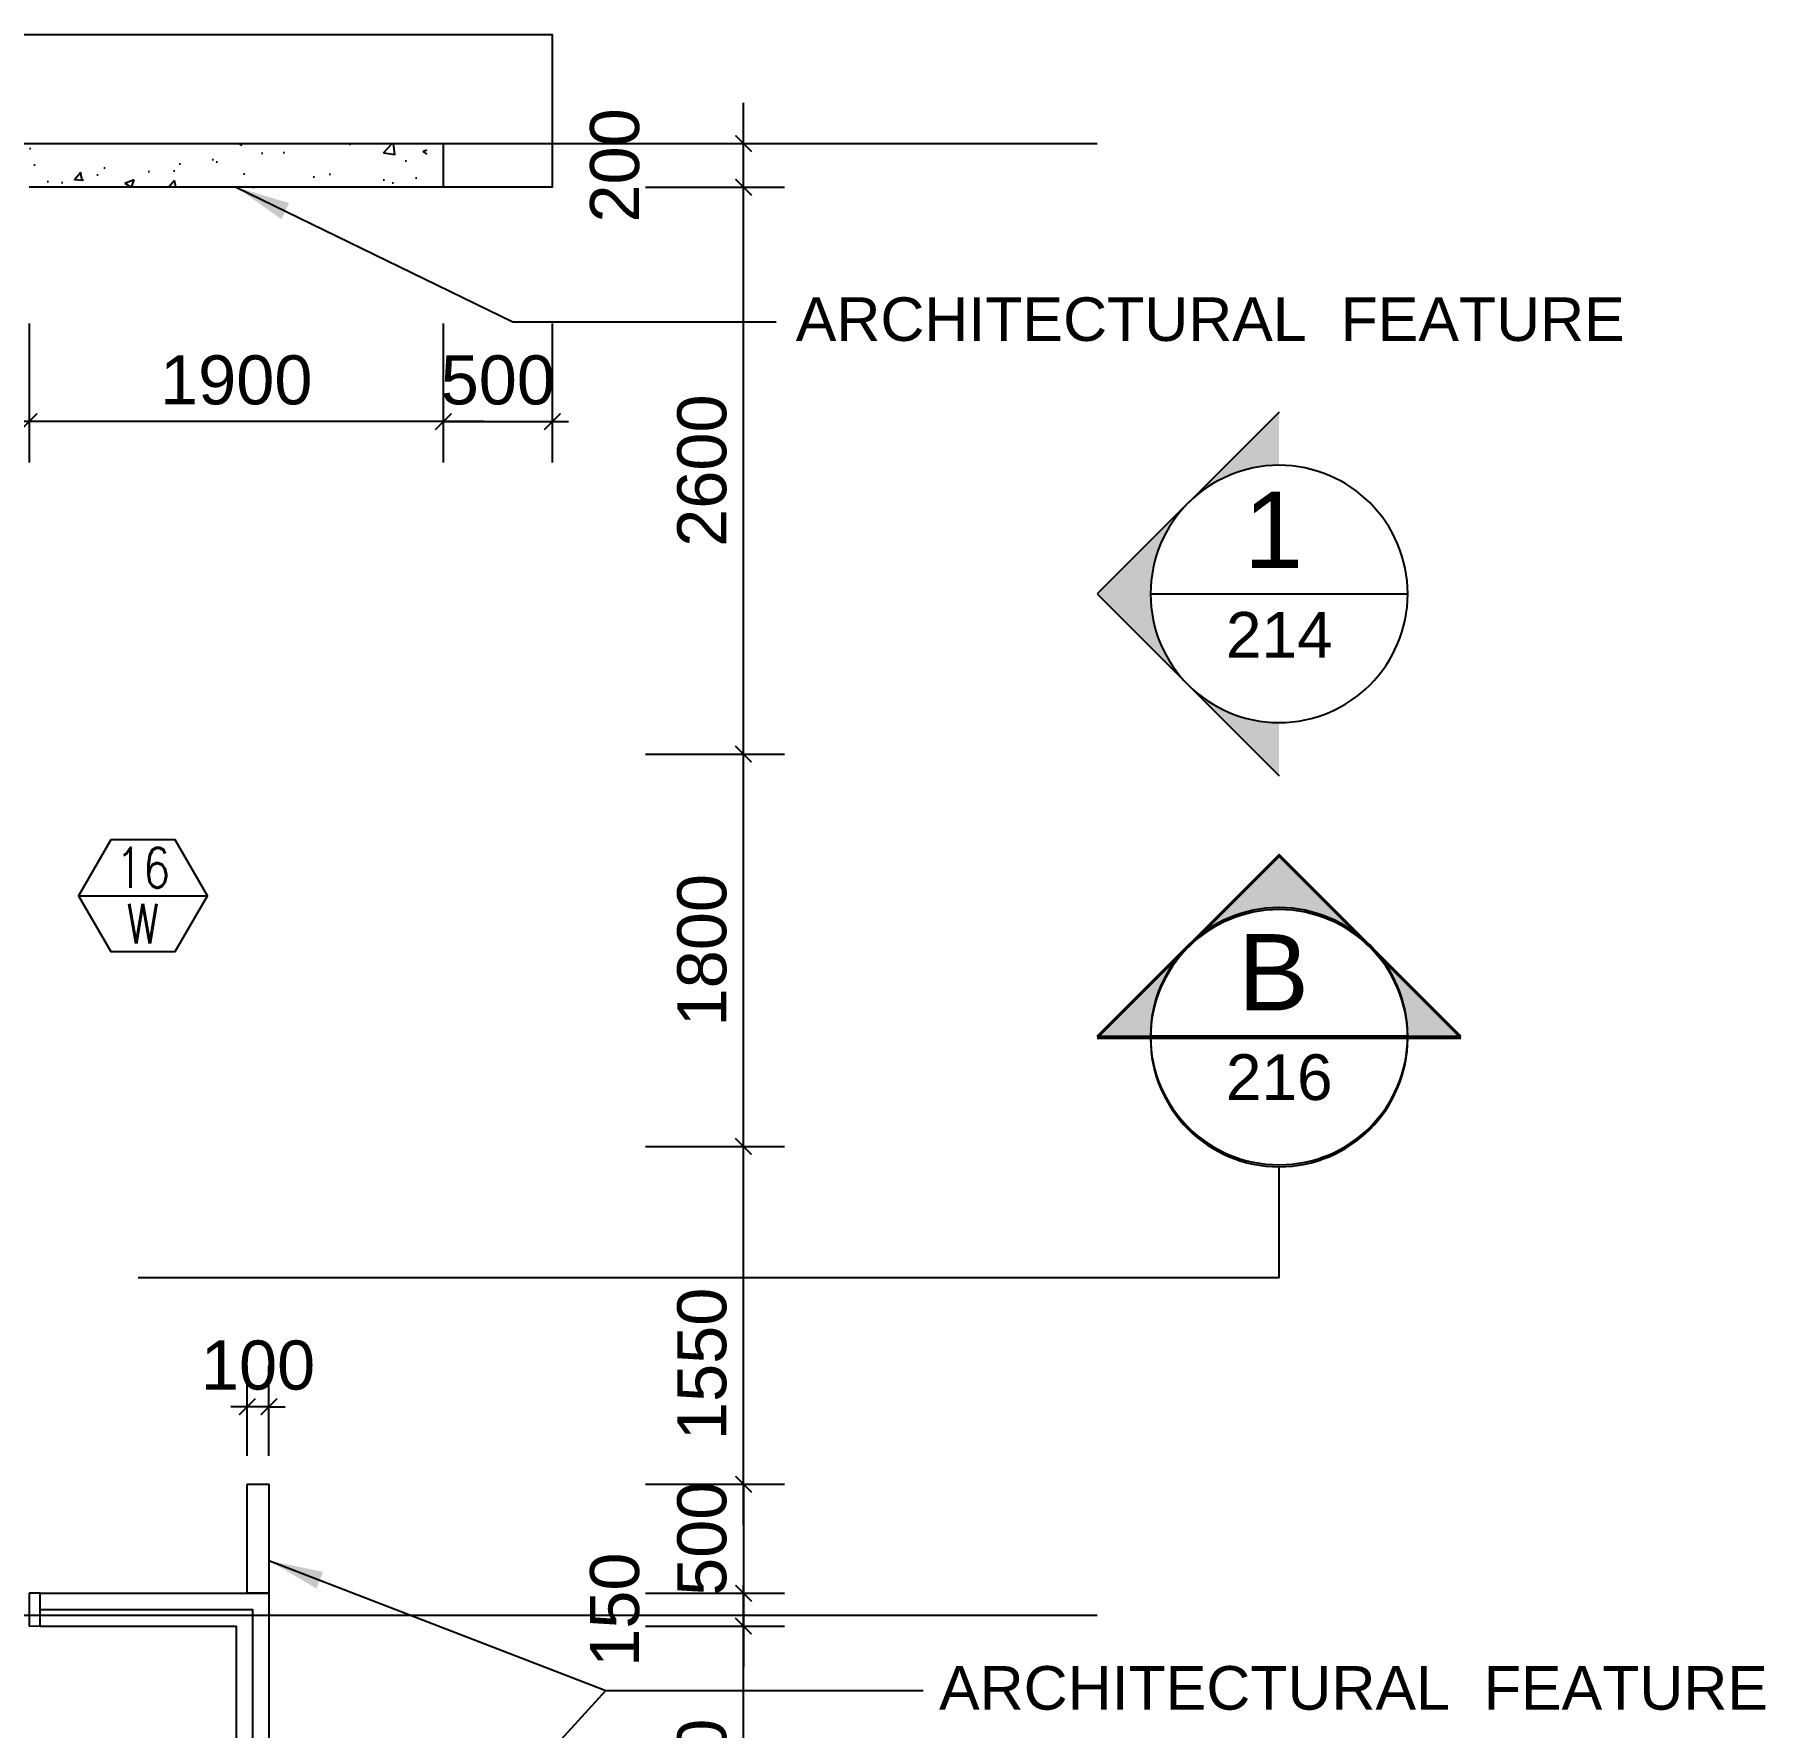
# Model space of a CAD drawing. Header units: millimetres. Extents: x -1214 to 72065, y 7230 to 56310.
# Drawn here: x 64125 to 72065, y 28185 to 35950 of the extents above; entities that cross this region are included whole.
import ezdxf
from ezdxf.enums import TextEntityAlignment as Align

# ---------------------------------------------------------------- set-up
doc = ezdxf.new("R2010")
doc.units = ezdxf.units.MM
doc.header["$MEASUREMENT"] = 0
doc.linetypes.add('CENTERX2', pattern=[101.60000000000001, 63.5, -12.7, 12.7, -12.7])
doc.layers.get('0').update_dxf_attribs({"color": 8})
doc.layers.get('Defpoints').update_dxf_attribs({"color": 8})
for name, color, linetype in [('Architectural Features', 8, 'Continuous'), ('arrow', 8, 'Continuous'), ('GBP Dim', 8, 'Continuous'), ('GBP Text 200', 8, 'Continuous'), ('GBP_MARKS', 8, 'Continuous'), ('grid', 8, 'CENTERX2'), ('hatch', 8, 'Continuous'), ('RCP_text', 8, 'Continuous'), ('TEXT Ref', 8, 'Continuous'), ('WALL-NEW', 8, 'Continuous'), ('WINDOW', 8, 'Continuous'), ('Window Mark', 8, 'Continuous')]:
    doc.layers.add(name, color=color, linetype=linetype)
doc.styles.add('BH', font='arial.ttf')
doc.styles.add('ROMANS', font='romans.shx')
doc.dimstyles.new('200 GBP', dxfattribs={"dimscale": 1.5, "dimtxt": 150, "dimasz": 50, "dimexe": 125, "dimexo": 50, "dimgap": 50, "dimtad": 1, "dimdec": 0, "dimzin": 0, "dimdsep": 46, "dimtxsty": 'BH', "dimblk": 'ARCHTICK', "dimcen": 0.09, "dimdle": 125, "dimclrd": 9, "dimclre": 9, "dimclrt": 1, "dimadec": 0, "dimazin": 0, "dimtfac": 1, "dimtdec": 0, "dimtix": 1, "dimtmove": 2, "dimatfit": 3, "dimldrblk": 'ARCHTICK', "dimfxl": 300, "dimfxlon": 1, "dimtolj": 1, "dimtzin": 0, "dimarcsym": 0})
doc.dimstyles.get("Standard").update_dxf_attribs({"dimtxt": 0.18, "dimasz": 0.18, "dimexe": 0.18, "dimexo": 0.0625, "dimgap": 0.09, "dimtad": 0, "dimtih": 1, "dimtoh": 1, "dimdec": 4, "dimzin": 0, "dimdsep": 46, "dimtxsty": 'Standard', "dimcen": 0.09, "dimadec": 0, "dimazin": 0, "dimtfac": 1, "dimtdec": 4, "dimtofl": 0, "dimtmove": 0, "dimatfit": 3, "dimfxl": 1, "dimtolj": 1, "dimtzin": 0, "dimarcsym": 0})

# ---------------------------------------------------------------- blocks, each defined once
blk = doc.blocks.new('A$C65CE4B9A')
at = {"layer": 'grid', "ltscale": 200}
for p, q in [((-66500.00000127727, 4.07509167896225e-06), (0, 0)), ((-66500.00000190568, -6749.999995569146), (0, -6749.999999644231))]:
    blk.add_line(p, q, dxfattribs=at)
blk = doc.blocks.new('_ArchTick')
at = {"color": 0, "const_width": 0.1}
blk.add_lwpolyline([(0.5, 0.5), (-0.5, -0.5)], dxfattribs=at)
blk = doc.blocks.new('*D42')
at = {"layer": 'Defpoints', "color": 0, "transparency": 16777216}
for p in [(64598.99369589721, 28649.80925059305), (67377.03264695556, 28649.80925059305), (65049.99361928298, 27099.81777536069)]:
    blk.add_point(p, dxfattribs=at)
at = {"layer": 'GBP Dim', "color": 9, "lineweight": -2, "transparency": 16777216}
for p, q in [((67377.03264695556, 26912.31777536069), (67377.03264695556, 28837.30925059305)), ((66927.03264695556, 28649.80925059305), (67564.53264695556, 28649.80925059305)), ((66927.03264695556, 27099.81777536069), (67564.53264695556, 27099.81777536069))]:
    blk.add_line(p, q, dxfattribs=at)
at = {"layer": 'GBP Dim', "color": 9, "lineweight": -2, "transparency": 16777216, "xscale": 75, "yscale": 75, "zscale": 75}
for p, rotation in [((67377.03264695556, 28649.80925059305), 90), ((67377.03264695556, 27099.81777536069), 270)]:
    blk.add_blockref('_ArchTick', p, dxfattribs=dict(at, rotation=rotation))
at = {"layer": 'GBP Dim', "transparency": 16777216, "insert": (67187.15372471818, 27874.81351297688), "char_height": 225, "attachment_point": 5, "rotation": 90, "style": 'BH'}
blk.add_mtext('\\A1;1550', dxfattribs=at)
blk = doc.blocks.new('*D43')
at = {"layer": 'Defpoints', "color": 0, "transparency": 16777216}
for p in [(64598.99206122079, 30849.99780038057), (67377.03264695556, 30849.99780038057), (64598.99369589721, 29299.89848052069)]:
    blk.add_point(p, dxfattribs=at)
at = {"layer": 'GBP Dim', "color": 9, "lineweight": -2, "transparency": 16777216}
for p, q in [((67377.03264695556, 29112.39848052069), (67377.03264695556, 31037.49780038057)), ((66927.03264695556, 30849.99780038057), (67564.53264695556, 30849.99780038057)), ((66927.03264695556, 29299.89848052069), (67564.53264695556, 29299.89848052069))]:
    blk.add_line(p, q, dxfattribs=at)
at = {"layer": 'GBP Dim', "color": 9, "lineweight": -2, "transparency": 16777216, "xscale": 75, "yscale": 75, "zscale": 75}
for p, rotation in [((67377.03264695556, 30849.99780038057), 90), ((67377.03264695556, 29299.89848052069), 270)]:
    blk.add_blockref('_ArchTick', p, dxfattribs=dict(at, rotation=rotation))
at = {"layer": 'GBP Dim', "transparency": 16777216, "insert": (67187.15372471818, 29852.26045209658), "char_height": 225, "attachment_point": 5, "rotation": 90, "style": 'BH'}
blk.add_mtext('\\A1;1550', dxfattribs=at)
blk = doc.blocks.new('*D44')
at = {"layer": 'Defpoints', "color": 0, "transparency": 16777216}
for p in [(64598.99075298468, 32649.99725772359), (67377.03264695556, 32649.99725772359), (64598.99206122079, 30849.99780038057)]:
    blk.add_point(p, dxfattribs=at)
at = {"layer": 'GBP Dim', "color": 9, "lineweight": -2, "transparency": 16777216}
for p, q in [((67377.03264695556, 30662.49780038057), (67377.03264695557, 32837.49725772359)), ((66927.03264695556, 32649.99725772359), (67564.53264695556, 32649.99725772359)), ((66927.03264695556, 30849.99780038057), (67564.53264695556, 30849.99780038057))]:
    blk.add_line(p, q, dxfattribs=at)
at = {"layer": 'GBP Dim', "color": 9, "lineweight": -2, "transparency": 16777216, "xscale": 75, "yscale": 75, "zscale": 75}
for p, rotation in [((67377.03264695556, 32649.99725772359), 90), ((67377.03264695556, 30849.99780038057), 270)]:
    blk.add_blockref('_ArchTick', p, dxfattribs=dict(at, rotation=rotation))
at = {"layer": 'GBP Dim', "transparency": 16777216, "insert": (67187.15372471818, 31749.99752905209), "char_height": 225, "attachment_point": 5, "rotation": 90, "style": 'BH'}
blk.add_mtext('\\A1;1800', dxfattribs=at)
blk = doc.blocks.new('*D45')
at = {"layer": 'Defpoints', "color": 0, "transparency": 16777216}
for p in [(64599.00000099433, 35249.9999964895), (67377.03264695557, 35249.9999964895), (64598.99075298468, 32649.99725772359)]:
    blk.add_point(p, dxfattribs=at)
at = {"layer": 'GBP Dim', "color": 9, "lineweight": -2, "transparency": 16777216}
for p, q in [((67377.03264695556, 32462.49725772359), (67377.03264695557, 35437.4999964895)), ((66927.03264695557, 35249.9999964895), (67564.53264695557, 35249.9999964895)), ((66927.03264695556, 32649.99725772359), (67564.53264695556, 32649.99725772359))]:
    blk.add_line(p, q, dxfattribs=at)
at = {"layer": 'GBP Dim', "color": 9, "lineweight": -2, "transparency": 16777216, "xscale": 75, "yscale": 75, "zscale": 75}
for p, rotation in [((67377.03264695557, 35249.9999964895), 90), ((67377.03264695556, 32649.99725772359), 270)]:
    blk.add_blockref('_ArchTick', p, dxfattribs=dict(at, rotation=rotation))
at = {"layer": 'GBP Dim', "transparency": 16777216, "insert": (67187.15372471818, 33949.99862710655), "char_height": 225, "attachment_point": 5, "rotation": 90, "style": 'BH'}
blk.add_mtext('\\A1;2600', dxfattribs=at)
blk = doc.blocks.new('*D63')
at = {"layer": 'Defpoints', "color": 0, "transparency": 16777216}
for p in [(66404.3377251999, 29299.89848052069), (66404.3377251999, 28799.905579495), (67377.03264695556, 28799.905579495)]:
    blk.add_point(p, dxfattribs=at)
at = {"layer": 'GBP Dim', "color": 9, "lineweight": -2, "transparency": 16777216}
for p, q in [((66927.03264695556, 29299.89848052069), (67564.53264695556, 29299.89848052069)), ((67377.03264695556, 29299.89848052069), (67377.03264695556, 29374.89848052069)), ((67377.03264695556, 29299.89848052069), (67377.03264695556, 28799.905579495)), ((66927.03264695556, 28799.905579495), (67564.53264695556, 28799.905579495)), ((67377.03264695556, 28799.905579495), (67377.03264695556, 28724.905579495))]:
    blk.add_line(p, q, dxfattribs=at)
at = {"layer": 'GBP Dim', "color": 9, "lineweight": -2, "transparency": 16777216, "xscale": 75, "yscale": 75, "zscale": 75}
for p, rotation in [((67377.03264695556, 29299.89848052069), 270), ((67377.03264695556, 28799.905579495), 90)]:
    blk.add_blockref('_ArchTick', p, dxfattribs=dict(at, rotation=rotation))
at = {"layer": 'GBP Dim', "transparency": 16777216, "insert": (67187.15372471818, 29049.90203000786), "char_height": 225, "attachment_point": 5, "rotation": 90, "style": 'BH'}
blk.add_mtext('\\A1;500', dxfattribs=at)
blk = doc.blocks.new('*D64')
at = {"layer": 'Defpoints', "color": 0, "transparency": 16777216}
for p in [(64099.98892158471, 35249.91289937915), (65999.98892152277, 35249.91427977348), (64099.98892158471, 34174.7564678794)]:
    blk.add_point(p, dxfattribs=at)
at = {"layer": 'GBP Dim', "color": 9, "lineweight": -2, "transparency": 16777216}
for p, q in [((64099.98892158471, 34624.7564678794), (64099.98892158471, 33987.2564678794)), ((65999.98892152277, 34624.7564678794), (65999.98892152277, 33987.2564678794)), ((66187.48892152277, 34174.7564678794), (63912.48892158471, 34174.7564678794))]:
    blk.add_line(p, q, dxfattribs=at)
at = {"layer": 'GBP Dim', "color": 9, "lineweight": -2, "transparency": 16777216, "xscale": 75, "yscale": 75, "zscale": 75, "rotation": 180}
blk.add_blockref('_ArchTick', (64099.98892158471, 34174.7564678794), dxfattribs=at)
at = {"layer": 'GBP Dim', "color": 9, "lineweight": -2, "transparency": 16777216, "xscale": 75, "yscale": 75, "zscale": 75}
blk.add_blockref('_ArchTick', (65999.98892152277, 34174.7564678794), dxfattribs=at)
at = {"layer": 'GBP Dim', "transparency": 16777216, "insert": (65049.98892155374, 34364.63539011678), "char_height": 225, "attachment_point": 5, "style": 'BH'}
blk.add_mtext('\\A1;1900', dxfattribs=at)
blk = doc.blocks.new('*D65')
at = {"layer": 'Defpoints', "color": 0, "transparency": 16777216}
for p in [(66713.14064015381, 35449.99863145791), (67377.03264695557, 35449.99863145791), (66713.14078551953, 35249.91427977348)]:
    blk.add_point(p, dxfattribs=at)
at = {"layer": 'GBP Dim', "color": 9, "lineweight": -2, "transparency": 16777216}
for p, q in [((67377.03264695557, 35062.41427977348), (67377.03264695557, 35637.49863145791)), ((66927.03264695557, 35449.99863145791), (67564.53264695557, 35449.99863145791)), ((66927.03264695557, 35249.91427977348), (67564.53264695557, 35249.91427977348))]:
    blk.add_line(p, q, dxfattribs=at)
at = {"layer": 'GBP Dim', "color": 9, "lineweight": -2, "transparency": 16777216, "xscale": 75, "yscale": 75, "zscale": 75}
for p, rotation in [((67377.03264695557, 35449.99863145791), 90), ((67377.03264695557, 35249.91427977348), 270)]:
    blk.add_blockref('_ArchTick', p, dxfattribs=dict(at, rotation=rotation))
at = {"layer": 'GBP Dim', "transparency": 16777216, "insert": (66787.15372471818, 35349.9564556157), "char_height": 225, "attachment_point": 5, "rotation": 90, "style": 'BH'}
blk.add_mtext('\\A1;200', dxfattribs=at)
blk = doc.blocks.new('*D102')
at = {"layer": 'Defpoints', "color": 0, "transparency": 16777216}
for p in [(65099.98845864093, 29655.57301415876), (65099.98845864093, 29199.99724154326), (65199.98845479723, 29199.99724154326)]:
    blk.add_point(p, dxfattribs=at)
at = {"layer": 'GBP Dim', "color": 9, "lineweight": -2, "transparency": 16777216}
for p, q in [((65099.98845864093, 29430.57301415876), (65099.98845864093, 29843.07301415876)), ((65199.98845479723, 29430.57301415876), (65199.98845479723, 29843.07301415876)), ((65099.98845864093, 29655.57301415876), (65024.98845864093, 29655.57301415876)), ((65199.98845479723, 29655.57301415876), (65099.98845864093, 29655.57301415876)), ((65199.98845479723, 29655.57301415876), (65274.98845479723, 29655.57301415876))]:
    blk.add_line(p, q, dxfattribs=at)
at = {"layer": 'GBP Dim', "color": 9, "lineweight": -2, "transparency": 16777216, "xscale": 75, "yscale": 75, "zscale": 75}
blk.add_blockref('_ArchTick', (65099.98845864093, 29655.57301415876), dxfattribs=at)
at = {"layer": 'GBP Dim', "color": 9, "lineweight": -2, "transparency": 16777216, "xscale": 75, "yscale": 75, "zscale": 75, "rotation": 180}
blk.add_blockref('_ArchTick', (65199.98845479723, 29655.57301415876), dxfattribs=at)
at = {"layer": 'GBP Dim', "transparency": 16777216, "insert": (65149.98845671907, 29845.45193639614), "char_height": 225, "attachment_point": 5, "style": 'BH'}
blk.add_mtext('\\A1;100', dxfattribs=at)
blk = doc.blocks.new('*D221')
at = {"layer": 'Defpoints', "color": 0, "transparency": 16777216}
for p in [(66698.03151527386, 28799.905579495), (66927.03264695556, 28649.80925059305), (67377.03264695556, 28649.80925059305)]:
    blk.add_point(p, dxfattribs=at)
at = {"layer": 'GBP Dim', "color": 9, "lineweight": -2, "transparency": 16777216}
for p, q in [((67377.03264695556, 28987.405579495), (67377.03264695556, 28462.30925059305)), ((67152.03264695556, 28799.905579495), (67564.53264695556, 28799.905579495)), ((67152.03264695556, 28649.80925059305), (67564.53264695556, 28649.80925059305))]:
    blk.add_line(p, q, dxfattribs=at)
at = {"layer": 'GBP Dim', "color": 9, "lineweight": -2, "transparency": 16777216, "xscale": 75, "yscale": 75, "zscale": 75}
for p, rotation in [((67377.03264695556, 28799.905579495), 90), ((67377.03264695556, 28649.80925059305), 270)]:
    blk.add_blockref('_ArchTick', p, dxfattribs=dict(at, rotation=rotation))
at = {"layer": 'GBP Dim', "transparency": 16777216, "insert": (66787.15372472125, 28724.85741504403), "char_height": 225, "attachment_point": 5, "rotation": 90, "style": 'BH'}
blk.add_mtext('\\A1;150', dxfattribs=at)
blk = doc.blocks.new('MISCWINDOWS')
blk.add_line((-4.04145188432733, 0), (4.04145188432733, 0))
blk.add_lwpolyline([(-2.020725942163722, 3.5), (-4.041451884327387, 0), (-2.020725942163722, -3.5), (2.020725942163722, -3.5), (4.04145188432733, 0), (2.020725942163722, 3.5)], close=True)
at = {"style": 'BH'}
for tag, p in [('MARK_NUMBER', (0, 1.75)), ('DWG_NUMBER', (0, -1.75))]:
    blk.add_attdef(tag, text='', height=2.5, dxfattribs=at).set_placement(p, align=Align.MIDDLE_CENTER)
blk = doc.blocks.new('*D300')
at = {"layer": 'Defpoints', "color": 0, "transparency": 16777216}
for p in [(65999.98892152277, 35249.91427977348), (66499.98892146084, 35249.91289937915), (66499.98892146084, 34174.7564678794)]:
    blk.add_point(p, dxfattribs=at)
at = {"layer": 'GBP Dim', "color": 9, "lineweight": -2, "transparency": 16777216}
for p, q in [((65999.98892152277, 34624.7564678794), (65999.98892152277, 33987.2564678794)), ((66499.98892146084, 34624.7564678794), (66499.98892146084, 33987.2564678794)), ((65999.98892152277, 34174.7564678794), (65924.98892152277, 34174.7564678794)), ((65999.98892152277, 34174.7564678794), (66499.98892146084, 34174.7564678794)), ((66499.98892146084, 34174.7564678794), (66574.98892146084, 34174.7564678794))]:
    blk.add_line(p, q, dxfattribs=at)
at = {"layer": 'GBP Dim', "color": 9, "lineweight": -2, "transparency": 16777216, "xscale": 75, "yscale": 75, "zscale": 75}
blk.add_blockref('_ArchTick', (65999.98892152277, 34174.7564678794), dxfattribs=at)
at = {"layer": 'GBP Dim', "color": 9, "lineweight": -2, "transparency": 16777216, "xscale": 75, "yscale": 75, "zscale": 75, "rotation": 180}
blk.add_blockref('_ArchTick', (66499.98892146084, 34174.7564678794), dxfattribs=at)
at = {"layer": 'GBP Dim', "transparency": 16777216, "insert": (66249.98892149181, 34364.63539011678), "char_height": 225, "attachment_point": 5, "style": 'BH'}
blk.add_mtext('\\A1;500', dxfattribs=at)

msp = doc.modelspace()

# ---------------------------------------------------------------- hatches: boundary and pattern name
at = {"layer": 'GBP_MARKS'}
h = msp.add_hatch(color=256, dxfattribs=at)
edge = h.paths.add_edge_path()
edge.add_arc((69834.19305339943, 33384.38279716647), 589.8635636727558, 450, 495.00000000001603, ccw=False)
edge.add_line((69834.19305339943, 33974.24636083934), (69834.19305339943, 34218.57584886183))
edge.add_line((69834.19305339943, 34218.57584886183), (69417.09652755152, 33801.47932301415))
edge = h.paths.add_edge_path()
edge.add_arc((69834.19305339943, 33384.38279716647), 589.8635636727558, 225.000000000008, 270, ccw=False)
edge.add_line((69417.09652755198, 32967.28627131879), (69834.19305339943, 32550.18974547111))
edge.add_line((69834.19305339943, 32550.18974547111), (69834.19305339943, 32794.51923349383))
edge = h.paths.add_edge_path()
edge.add_arc((69834.19305339943, 33384.38279716647), 589.8635636727558, 135.000000000016, 225.000000000008, ccw=False)
edge.add_line((69417.09652755152, 33801.47932301415), (69000.00000170407, 33384.38279716647))
edge.add_line((69000.00000170407, 33384.38279716647), (69417.09652755198, 32967.28627131903))
h = msp.add_hatch(color=256, dxfattribs=at)
edge = h.paths.add_edge_path(flags=16)
edge.add_line((69244.2667370332, 31355.4607331577), (70423.99386437848, 31355.46073315816))
edge.add_arc((69834.13030070538, 31355.4607331577), 589.8635636727558, 360, 540)
h.paths.add_polyline_path([(70668.32335240074, 31355.4607331577), (68999.93724901002, 31355.4607331577), (69834.13030070538, 32189.65378485352)])
at = {"layer": 'hatch'}
h = msp.add_hatch(dxfattribs=at)
h.set_pattern_fill('AR-CONC', color=256, scale=60, style=0)
h.set_pattern_definition([(49.99999999999999, (-579051.9781120947, 745630.2338871369), (430.3561095604521, -37.65128098955707), [45, -495]), (355, (-579051.9781120947, 745630.2338871369), (-83.25080016780001, 451.3152802200071), [36, -396]), (100.4514, (-579016.1151040947, 745627.0962831369), (347.1056290284129, 413.6637252365721), [38.24411399999998, -420.6852671999998]), (46.18420000000001, (-579051.9781120947, 745750.2338871369), (640.3446291753867, -99.31140859741085), [67.5, -742.5]), (96.6356, (-578998.6160650947, 745741.9579029367), (560.797623329222, 584.470722540265), [57.3661728, -631.0278]), (351.1842, (-579051.9781120947, 745750.2338871369), (560.7971670801763, 584.4711605551947), [54, -594]), (21, (-578991.9781120947, 745720.2338871369), (358.144231271077, -241.5713343992033), [45, -495]), (326.0000000000001, (-578991.9781120947, 745720.2338871369), (145.989199152949, 435.0900270281118), [36, -396]), (71.4514, (-578962.1327722947, 745700.1029235367), (504.1335771488939, 193.5182980259714), [38.244114, -420.6852672]), (37.50000000000001, (-579051.9781120947, 745630.2338871369), (7.295913190374401, 199.7363122987869), [0, -391.2, 0, -402, 0, -397.5]), (7.499999999999999, (-579051.9781120947, 745630.2338871369), (157.8417224652892, 236.6470271294161), [0, -229.2, 0, -382.2, 0, -151.5]), (327.5, (-579185.7781120947, 745630.2338871369), (320.2934617034455, -13.53292304062788), [0, -150, 0, -468, 0, -621]), (317.5, (-579245.7781120947, 745630.2338871369), (349.9117016054317, 60.06298939939058), [0, -195, 0, -310.8, 0, -441])])
h.paths.add_polyline_path([(65924.3856849113, 35249.67226855701), (64099.98886271674, 35249.67094309127), (64099.988717175, 35449.9972578889), (65924.3855393698, 35449.99858335464)])
at = {"layer": 'RCP_text'}
h = msp.add_hatch(color=256, dxfattribs=at)
edge = h.paths.add_edge_path()
edge.add_arc((69834.19305336369, 33384.38279720221), 589.8635636727558, 450, 495.00000000001603, ccw=False)
edge.add_line((69834.19305336369, 33974.24636087508), (69834.19305336369, 34218.57584889757))
edge.add_line((69834.19305336369, 34218.57584889757), (69417.09652751578, 33801.47932304989))
edge = h.paths.add_edge_path()
edge.add_arc((69834.19305336369, 33384.38279720221), 589.8635636727558, 225.000000000008, 270, ccw=False)
edge.add_line((69417.09652751625, 32967.28627135453), (69834.19305336369, 32550.18974550685))
edge.add_line((69834.19305336369, 32550.18974550685), (69834.19305336369, 32794.51923352957))
edge = h.paths.add_edge_path()
edge.add_arc((69834.19305336369, 33384.38279720221), 589.8635636727558, 135.000000000016, 225.000000000008, ccw=False)
edge.add_line((69417.09652751578, 33801.47932304989), (69000.00000166833, 33384.38279720221))
edge.add_line((69000.00000166833, 33384.38279720221), (69417.09652751625, 32967.28627135477))
h = msp.add_hatch(color=256, dxfattribs=at)
edge = h.paths.add_edge_path()
edge.add_arc((69834.19305332795, 33384.38279716647), 589.8635636727558, 450, 495.00000000001603, ccw=False)
edge.add_line((69834.19305332795, 33974.24636083934), (69834.19305332795, 34218.57584886183))
edge.add_line((69834.19305332795, 34218.57584886183), (69417.09652748004, 33801.47932301415))
edge = h.paths.add_edge_path()
edge.add_arc((69834.19305332795, 33384.38279716647), 589.8635636727558, 225.000000000008, 270, ccw=False)
edge.add_line((69417.0965274805, 32967.28627131879), (69834.19305332795, 32550.18974547111))
edge.add_line((69834.19305332795, 32550.18974547111), (69834.19305332795, 32794.51923349383))
edge = h.paths.add_edge_path()
edge.add_arc((69834.19305332795, 33384.38279716647), 589.8635636727558, 135.000000000016, 225.000000000008, ccw=False)
edge.add_line((69417.09652748004, 33801.47932301415), (69000.0000016326, 33384.38279716647))
edge.add_line((69000.0000016326, 33384.38279716647), (69417.0965274805, 32967.28627131903))
h = msp.add_hatch(color=256, dxfattribs=at)
edge = h.paths.add_edge_path()
edge.add_arc((69834.19305339943, 33384.38279716647), 589.8635636727558, 450, 495.00000000001603, ccw=False)
edge.add_line((69834.19305339943, 33974.24636083934), (69834.19305339943, 34218.57584886183))
edge.add_line((69834.19305339943, 34218.57584886183), (69417.09652755152, 33801.47932301415))
edge = h.paths.add_edge_path()
edge.add_arc((69834.19305339943, 33384.38279716647), 589.8635636727558, 225.000000000008, 270, ccw=False)
edge.add_line((69417.09652755198, 32967.28627131879), (69834.19305339943, 32550.18974547111))
edge.add_line((69834.19305339943, 32550.18974547111), (69834.19305339943, 32794.51923349383))
edge = h.paths.add_edge_path()
edge.add_arc((69834.19305339943, 33384.38279716647), 589.8635636727558, 135.000000000016, 225.000000000008, ccw=False)
edge.add_line((69417.09652755152, 33801.47932301415), (69000.00000170407, 33384.38279716647))
edge.add_line((69000.00000170407, 33384.38279716647), (69417.09652755198, 32967.28627131903))
h = msp.add_hatch(color=256, dxfattribs=at)
edge = h.paths.add_edge_path()
edge.add_arc((69834.19305339942, 33384.38279716647), 589.8635636727558, 450, 495.00000000001603, ccw=False)
edge.add_line((69834.19305339942, 33974.24636083934), (69834.19305339942, 34218.57584886183))
edge.add_line((69834.19305339942, 34218.57584886183), (69417.0965275515, 33801.47932301415))
edge = h.paths.add_edge_path()
edge.add_arc((69834.19305339942, 33384.38279716647), 589.8635636727558, 225.000000000008, 270, ccw=False)
edge.add_line((69417.09652755197, 32967.28627131879), (69834.19305339942, 32550.18974547111))
edge.add_line((69834.19305339942, 32550.18974547111), (69834.19305339942, 32794.51923349383))
edge = h.paths.add_edge_path()
edge.add_arc((69834.19305339942, 33384.38279716647), 589.8635636727558, 135.000000000016, 225.000000000008, ccw=False)
edge.add_line((69417.0965275515, 33801.47932301415), (69000.00000170406, 33384.38279716647))
edge.add_line((69000.00000170406, 33384.38279716647), (69417.09652755197, 32967.28627131903))
h = msp.add_hatch(color=256, dxfattribs=at)
edge = h.paths.add_edge_path(flags=16)
edge.add_line((70423.99179280945, 31355.46073315456), (69244.26466546417, 31355.46073315502))
edge.add_arc((69834.12822913728, 31355.46073315456), 589.8635636727558, 0, 180, ccw=False)
h.paths.add_polyline_path([(68999.93517744192, 31355.46073315456), (70668.32128083264, 31355.46073315456), (69834.12822913728, 32189.65378485038)])
h = msp.add_hatch(color=256, dxfattribs=at)
edge = h.paths.add_edge_path(flags=16)
edge.add_line((69244.2667370332, 31355.4607331577), (70423.99386437848, 31355.46073315816))
edge.add_arc((69834.13030070538, 31355.4607331577), 589.8635636727558, 360, 540)
h.paths.add_polyline_path([(70668.32335240074, 31355.4607331577), (68999.93724901002, 31355.4607331577), (69834.13030070538, 32189.65378485352)])
h = msp.add_hatch(color=256, dxfattribs=at)
edge = h.paths.add_edge_path(flags=16)
edge.add_line((70424.02925134571, 31346.23824415565), (69244.30212400043, 31346.23824415612))
edge.add_arc((69834.16568767354, 31346.23824415565), 589.8635636727558, 0, 180, ccw=False)
h.paths.add_polyline_path([(68999.97263597818, 31346.23824415565), (70668.3587393689, 31346.23824415565), (69834.16568767354, 32180.43129585148)])
h = msp.add_hatch(color=256, dxfattribs=at)
edge = h.paths.add_edge_path(flags=16)
edge.add_line((70424.02979920857, 31355.46073425282), (69244.30267186329, 31355.46073425328))
edge.add_arc((69834.1662355364, 31355.46073425282), 589.8635636727558, 0, 180, ccw=False)
h.paths.add_polyline_path([(68999.97318384104, 31355.46073425282), (70668.35928723175, 31355.46073425282), (69834.1662355364, 32189.65378594864)])

# ---------------------------------------------------------------- linework, layer by layer
at = {"layer": 'Architectural Features', "ltscale": 50}
msp.add_lwpolyline([(58125.01413168266, 35450.091656751), (58125.01413168266, 35950.091656751), (66499.98892152277, 35950.091656751), (66499.98892152277, 35249.91389794846), (65999.98892152277, 35249.91427977348)], dxfattribs=at)
at = {"layer": 'GBP_MARKS'}
for p, q in [((69834.19305339943, 34218.57584886183), (69000.00000170407, 33384.38279716647)), ((69000.00000170407, 33384.38279716647), (69834.19305339943, 32550.18974547111)), ((69244.32948972679, 33384.38279716647), (70424.05661707207, 33384.38279716624)), ((68999.93724901002, 31355.4607331577), (69834.13030070538, 32189.65378485352)), ((69834.13030070538, 32189.65378485352), (70668.32335240074, 31355.4607331577)), ((70423.99386437848, 31355.46073315816), (69244.2667370332, 31355.4607331577))]:
    msp.add_line(p, q, dxfattribs=at)
for centre, start, end in [((69834.19305339943, 33384.38279716647), 90, 270), ((69834.19305339943, 33384.38279716647), 270, 90), ((69834.13030070631, 31355.46073315816), 0, 180), ((69834.13030070631, 31355.46073315816), 180, 0)]:
    msp.add_arc(centre, 589.8635636727558, start, end, dxfattribs=at)
at = {"layer": 'RCP_text'}
for p, q in [((69834.19305336369, 34218.57584889757), (69000.00000166833, 33384.38279720221)), ((69834.19305332795, 34218.57584886183), (69000.0000016326, 33384.38279716647)), ((69834.19305339943, 34218.57584886183), (69000.00000170407, 33384.38279716647)), ((69834.19305339942, 34218.57584886183), (69000.00000170406, 33384.38279716647)), ((69000.00000166833, 33384.38279720221), (69834.19305336369, 32550.18974550685)), ((69000.0000016326, 33384.38279716647), (69834.19305332795, 32550.18974547111)), ((69000.00000170407, 33384.38279716647), (69834.19305339943, 32550.18974547111)), ((69000.00000170406, 33384.38279716647), (69834.19305339942, 32550.18974547111)), ((69244.32948969105, 33384.38279720221), (70424.05661703633, 33384.38279720198)), ((69244.32948965531, 33384.38279716647), (70424.05661700059, 33384.38279716624)), ((69244.32948972679, 33384.38279716647), (70424.05661707207, 33384.38279716624)), ((69244.32948972678, 33384.38279716647), (70424.05661707206, 33384.38279716624)), ((69834.12822913728, 32189.65378485038), (68999.93517744192, 31355.46073315456)), ((68999.93724901002, 31355.4607331577), (69834.13030070538, 32189.65378485352)), ((69834.16568767354, 32180.43129585148), (68999.97263597818, 31346.23824415565)), ((69834.1662355364, 32189.65378594864), (68999.97318384104, 31355.46073425282)), ((70668.32128083264, 31355.46073315456), (69834.12822913728, 32189.65378485038)), ((69834.13030070538, 32189.65378485352), (70668.32335240074, 31355.4607331577)), ((70668.3587393689, 31346.23824415565), (69834.16568767354, 32180.43129585148)), ((70668.35928723175, 31355.46073425282), (69834.1662355364, 32189.65378594864)), ((68999.93517744192, 31355.46073315456), (70668.32128083264, 31355.46073315456)), ((68999.97263597818, 31346.23824415565), (70668.3587393689, 31346.23824415565)), ((68999.97318384104, 31355.46073425282), (70668.35928723175, 31355.46073425282)), ((70423.99179280945, 31355.46073315456), (69244.26466546417, 31355.46073315409)), ((70423.99386437848, 31355.46073315816), (69244.2667370332, 31355.4607331577)), ((70424.02925134571, 31346.23824415565), (69244.30212400043, 31346.23824415519)), ((70424.02979920857, 31355.46073425282), (69244.30267186329, 31355.46073425235)), ((69834.19342395503, 30246.34488426999), (69834.16568767354, 30756.37468048278))]:
    msp.add_line(p, q, dxfattribs=at)
at = {"layer": 'RCP_text', "ltscale": 50}
for p, q in [((69834.09916467106, 30246.34488426999), (64599.90574153946, 30246.34488426999)), ((69834.19342395503, 30246.34488426999), (64600.00000082343, 30246.34488426999))]:
    msp.add_line(p, q, dxfattribs=at)
at = {"layer": 'RCP_text'}
for centre, start, end in [((69834.19305336369, 33384.38279720221), 90, 270), ((69834.19305332795, 33384.38279716647), 90, 270), ((69834.19305339943, 33384.38279716647), 90, 270), ((69834.19305339942, 33384.38279716647), 90, 270), ((69834.19305336369, 33384.38279720221), 270, 90), ((69834.19305332795, 33384.38279716647), 270, 90), ((69834.19305339943, 33384.38279716647), 270, 90), ((69834.19305339942, 33384.38279716647), 270, 90), ((69834.12822913728, 31355.46073315456), 0, 180), ((69834.13030070631, 31355.46073315816), 0, 180), ((69834.16568767354, 31346.23824415565), 0, 180), ((69834.1662355364, 31355.46073425282), 0, 180), ((69834.12822913728, 31355.46073315456), 180, 0), ((69834.13030769354, 31355.46073315863), 180, 0), ((69834.16568767354, 31346.23824415565), 180, 0), ((69834.1662355364, 31355.46073425282), 180, 0)]:
    msp.add_arc(centre, 589.8635636727558, start, end, dxfattribs=at)
at = {"layer": 'WALL-NEW'}
msp.add_lwpolyline([(64099.98877621876, 35449.99725106463), (65999.98877615706, 35449.99863145791), (65999.98892152277, 35249.91427977348), (64099.98892158471, 35249.9128993802)], dxfattribs=at)
msp.add_lwpolyline([(65099.99368402507, 29299.89848052069), (65199.99368018136, 29299.89848052069), (65199.99368018136, 28799.90123557775), (65099.99368402507, 28799.90123557775)], close=True, dxfattribs=at)
at = {"layer": 'WINDOW'}
msp.add_lwpolyline([(64099.9936958972, 28799.90560701197), (64099.99362975153, 28649.95998360848), (64149.99382518386, 28649.80925059305), (64149.9936958972, 28799.90560701197)], close=True, dxfattribs=at)
for points in [[(64149.99375321521, 28799.89643445225), (65199.99368018136, 28799.90603670325), (65199.99361484, 26949.91658803022), (64149.98910542057, 26949.91635999169)], [(64149.99443909033, 28724.89643445539), (65124.99367753235, 28724.90535082497), (65124.99361748899, 27024.91657174183), (64149.98908913217, 27024.91635999169)], [(64149.99382518386, 28649.80925059305), (65049.99367693697, 28649.80925059305), (65049.99361928298, 27099.81777536069), (64149.98901448947, 27099.81762032202)]]:
    msp.add_lwpolyline(points, dxfattribs=at)

# ---------------------------------------------------------------- block references
at = {"layer": 'TEXT Ref'}
msp.add_blockref('A$C65CE4B9A', (69000.00000163229, 35449.99999602849), dxfattribs=at)
at = {"layer": 'Window Mark'}
ref = msp.add_blockref('MISCWINDOWS', (64622.05349980388, 31999.91975542333), dxfattribs=dict(at, xscale=73.25, yscale=73.25, zscale=73.25))
ref.add_attrib('MARK_NUMBER', '16', dxfattribs={"layer": '0', "height": 183.125, "style": 'ROMANS', "width": 0.8}).set_placement((64622.05349980388, 32128.10725542333), align=Align.MIDDLE_CENTER)
ref.add_attrib('DWG_NUMBER', 'W', dxfattribs={"layer": '0', "height": 183.125, "style": 'ROMANS', "width": 0.8}).set_placement((64622.05349980388, 31871.73225542333), align=Align.MIDDLE_CENTER)

# ---------------------------------------------------------------- texts
at = {"layer": 'GBP Text 200', "style": 'BH'}
for p in [(67617.02786440185, 34544.84049525461), (68274.29095739993, 28266.02066505165)]:
    msp.add_text('ARCHITECTURAL  FEATURE', height=200, dxfattribs=at).set_placement(p)
at = {"layer": 'GBP_MARKS', "width": 888.0040119551122, "attachment_point": 2, "style": 'BH'}
for s, insert, char_height in [('1', (69808.27250929478, 33852.85350289848), 350), ('\\P{\\H0.84x;214}', (69834.94501323164, 33718.1884398344), 250), ('B', (69808.2097566012, 31823.93143888994), 350), ('\\P{\\H0.84x;216}', (69834.88226053759, 31689.26637582562), 250)]:
    msp.add_mtext(s, dxfattribs=dict(at, insert=insert, char_height=char_height))

# ---------------------------------------------------------------- dimensions: what is measured, and where the dimension line sits
at = {"layer": 'GBP Dim'}
for base, p1, p2, override, picture, middle in [((67377.03264695557, 35449.99863145791), (66713.14078551953, 35249.91427977348), (66713.14064015381, 35449.99863145791), {"dimclrt": 256}, '*D65', (66787.15372471818, 35349.9564556157)), ((67377.03264695556, 30849.99780038057), (64598.99369589721, 29299.89848052069), (64598.99206122079, 30849.99780038057), {"dimclrt": 256, "dimfxl": 300, "dimfxlon": 1}, '*D43', (67187.15372471818, 29852.26045209658)), ((67377.03264695556, 28649.80925059305), (66698.03151527386, 28799.905579495), (66927.03264695556, 28649.80925059305), {"dimclrt": 256, "dimfxl": 150}, '*D221', (66787.15372472125, 28724.85741504403))]:
    dim = msp.add_linear_dim(base=base, p1=p1, p2=p2, angle=90, dimstyle='200 GBP', override=override, dxfattribs=at)
    dim.commit()
    dim.dimension.update_dxf_attribs({"geometry": picture, "text_midpoint": middle, "dimtype": 160})
for base, p1, p2, angle, override, picture, middle in [((67377.03264695557, 35249.9999964895), (64598.99075298468, 32649.99725772359), (64599.00000099433, 35249.9999964895), 90, {"dimclrt": 256, "dimfxl": 300, "dimfxlon": 1}, '*D45', (67187.15372471818, 33949.99862710655)), ((66499.98892146084, 34174.7564678794), (65999.98892152277, 35249.91427977348), (66499.98892146084, 35249.91289937915), 180, {"dimclrt": 256}, '*D300', (66249.98892149181, 34364.63539011678)), ((67377.03264695556, 32649.99725772359), (64598.99206122079, 30849.99780038057), (64598.99075298468, 32649.99725772359), 90, {"dimclrt": 256, "dimfxl": 300, "dimfxlon": 1}, '*D44', (67187.15372471818, 31749.99752905209)), ((67377.03264695556, 28799.905579495), (66404.3377251999, 29299.89848052069), (66404.3377251999, 28799.905579495), 90, {"dimclrt": 256}, '*D63', (67187.15372471818, 29049.90203000786)), ((67377.03264695556, 28649.80925059305), (65049.99361928298, 27099.81777536069), (64598.99369589721, 28649.80925059305), 90, {"dimclrt": 256}, '*D42', (67187.15372471818, 27874.81351297688))]:
    dim = msp.add_linear_dim(base=base, p1=p1, p2=p2, angle=angle, dimstyle='200 GBP', override=override, dxfattribs=at)
    dim.commit()
    dim.dimension.update_dxf_attribs({"geometry": picture, "text_midpoint": middle})
for base, p1, p2, override, picture, middle in [((64099.98892158471, 34174.7564678794), (65999.98892152277, 35249.91427977348), (64099.98892158471, 35249.91289937915), {"dimclrt": 256}, '*D64', (65049.98892155374, 34364.63539011678)), ((65099.98845864093, 29655.57301415876), (65199.98845479723, 29199.99724154326), (65099.98845864093, 29199.99724154326), {"dimclrt": 256, "dimfxl": 150}, '*D102', (65149.98845671907, 29845.45193639614))]:
    dim = msp.add_linear_dim(base=base, p1=p1, p2=p2, dimstyle='200 GBP', override=override, dxfattribs=at)
    dim.commit()
    dim.dimension.update_dxf_attribs({"geometry": picture, "text_midpoint": middle})

# ---------------------------------------------------------------- leaders
at = {"layer": 'arrow'}
for points in [[(65049.98892155374, 35249.91358957684), (66319.4219319569, 34632.3870745406), (67526.7460501917, 34632.3870745406)], [(65199.99368018136, 28949.99869082461), (66745.78264695557, 28353.56724433764), (68201.4067489486, 28353.56724433764)], [(65599.98604279725, 27099.99996953609), (66745.78264695557, 28353.56724433764), (68201.4067489486, 28353.56724433764)]]:
    msp.add_leader(points, dimstyle='Standard', override={"dimscale": 2, "dimtxt": 200, "dimasz": 125, "dimexe": 166.67, "dimexo": 100, "dimgap": 100, "dimtih": 0, "dimtoh": 0, "dimdec": 0, "dimrnd": 5.000999999999999, "dimtxsty": 'BH', "dimdle": 166.66666666666, "dimclrd": 9, "dimclre": 9, "dimclrt": 1, "dimtdec": 0, "dimtix": 1, "dimtofl": 1, "dimtmove": 2, "dimfxl": 50}, dxfattribs=at)

doc.saveas('drawing.dxf')
